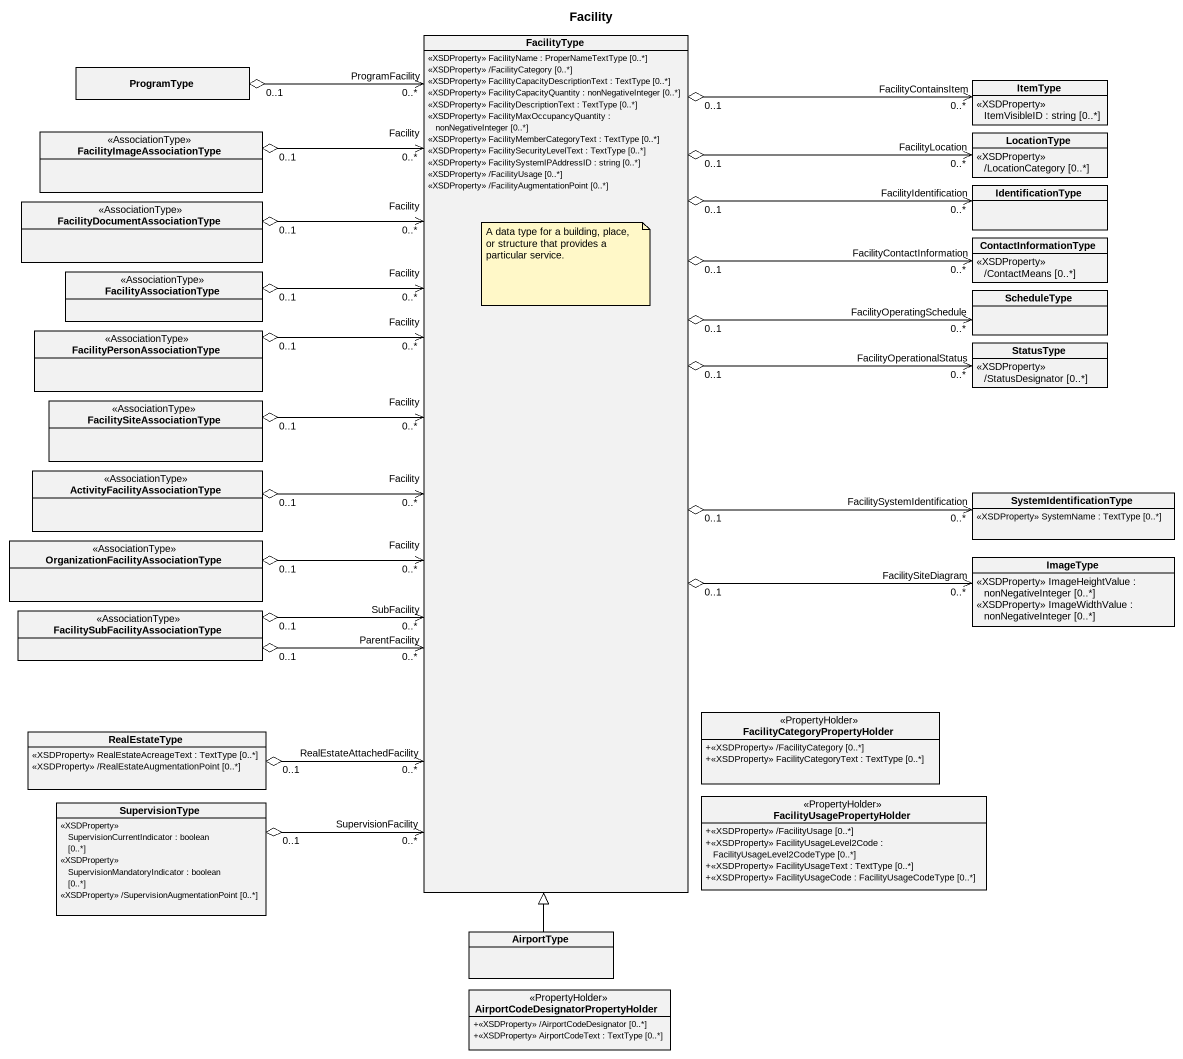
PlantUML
@startuml
title Facility
hide circle
hide empty members
skinparam classAttributeIconSize 0
class FacilityType {
  <<XSDProperty>> FacilityName : ProperNameTextType [0..*]
  <<XSDProperty>> /FacilityCategory [0..*]
  <<XSDProperty>> FacilityCapacityDescriptionText : TextType [0..*]
  <<XSDProperty>> FacilityCapacityQuantity : nonNegativeInteger [0..*]
  <<XSDProperty>> FacilityDescriptionText : TextType [0..*]
  <<XSDProperty>> FacilityMaxOccupancyQuantity : nonNegativeInteger [0..*]
  <<XSDProperty>> FacilityMemberCategoryText : TextType [0..*]
  <<XSDProperty>> FacilitySecurityLevelText : TextType [0..*]
  <<XSDProperty>> FacilitySystemIPAddressID : string [0..*]
  <<XSDProperty>> /FacilityUsage [0..*]
  <<XSDProperty>> /FacilityAugmentationPoint [0..*]
}
class ProgramType
class ItemType {
  <<XSDProperty>> ItemVisibleID : string [0..*]
}
class FacilityImageAssociationType <<AssociationType>>
class LocationType {
  <<XSDProperty>> /LocationCategory [0..*]
}
class "FacilityDocumentAssociationType" as FacilityDocumentAssociationT <<AssociationType>>
class IdentificationType
class ContactInformationType {
  <<XSDProperty>> /ContactMeans [0..*]
}
class FacilityAssociationType <<AssociationType>>
class ScheduleType
class "FacilityPersonAssociationType" as FacilityPersonAssociationTyp <<AssociationType>>
class StatusType {
  <<XSDProperty>> /StatusDesignator [0..*]
}
class FacilitySiteAssociationType <<AssociationType>>
class "ActivityFacilityAssociationType" as ActivityFacilityAssociationT <<AssociationType>>
class SystemIdentificationType {
  <<XSDProperty>> SystemName : TextType [0..*]
}
class "OrganizationFacilityAssociationType" as OrganizationFacilityAssociat <<AssociationType>>
class ImageType {
  <<XSDProperty>> ImageHeightValue : nonNegativeInteger [0..*]
  <<XSDProperty>> ImageWidthValue : nonNegativeInteger [0..*]
}
class "FacilitySubFacilityAssociationType" as FacilitySubFacilityAssociati <<AssociationType>>
class RealEstateType {
  <<XSDProperty>> RealEstateAcreageText : TextType [0..*]
  <<XSDProperty>> /RealEstateAugmentationPoint [0..*]
}
class "FacilityCategoryPropertyHolder" as FacilityCategoryPropertyHold <<PropertyHolder>> {
  +<<XSDProperty>> /FacilityCategory [0..*]
  +<<XSDProperty>> FacilityCategoryText : TextType [0..*]
}
class SupervisionType {
  <<XSDProperty>> SupervisionCurrentIndicator : boolean [0..*]
  <<XSDProperty>> SupervisionMandatoryIndicator : boolean [0..*]
  <<XSDProperty>> /SupervisionAugmentationPoint [0..*]
}
class FacilityUsagePropertyHolder <<PropertyHolder>> {
  +<<XSDProperty>> /FacilityUsage [0..*]
  +<<XSDProperty>> FacilityUsageLevel2Code : FacilityUsageLevel2CodeType [0..*]
  +<<XSDProperty>> FacilityUsageText : TextType [0..*]
  +<<XSDProperty>> FacilityUsageCode : FacilityUsageCodeType [0..*]
}
class AirportType
class "AirportCodeDesignatorPropertyHolder" as AirportCodeDesignatorPropert <<PropertyHolder>> {
  +<<XSDProperty>> /AirportCodeDesignator [0..*]
  +<<XSDProperty>> AirportCodeText : TextType [0..*]
}
FacilityType "0..1" o-up-> "FacilityContainsItem\n0..*" ItemType
FacilityType "0..1" o-up-> "FacilityLocation\n0..*" LocationType
FacilityType "0..1" o-right-> "FacilityIdentification\n0..*" IdentificationType
FacilityType "0..1" o-right-> "FacilityContactInformation\n0..*" ContactInformationType
FacilityType "0..1" o-right-> "FacilityOperatingSchedule\n0..*" ScheduleType
FacilityType "0..1" o-right-> "FacilityOperationalStatus\n0..*" StatusType
FacilityType "0..1" o-right-> "FacilitySystemIdentification\n0..*" SystemIdentificationType
FacilityType "0..1" o-right-> "FacilitySiteDiagram\n0..*" ImageType
ProgramType "0..1" o--> "ProgramFacility\n0..*" FacilityType
FacilityImageAssociationType "0..1" o--> "Facility\n0..*" FacilityType
FacilityDocumentAssociationT "0..1" o-right-> "Facility\n0..*" FacilityType
FacilityAssociationType "0..1" o-right-> "Facility\n0..*" FacilityType
FacilityPersonAssociationTyp "0..1" o-right-> "Facility\n0..*" FacilityType
FacilitySiteAssociationType "0..1" o-right-> "Facility\n0..*" FacilityType
ActivityFacilityAssociationT "0..1" o-right-> "Facility\n0..*" FacilityType
OrganizationFacilityAssociat "0..1" o-right-> "Facility\n0..*" FacilityType
FacilitySubFacilityAssociati "0..1" o-right-> "SubFacility\n0..*" FacilityType
FacilitySubFacilityAssociati "0..1" o-right-> "ParentFacility\n0..*" FacilityType
RealEstateType "0..1" o-up-> "RealEstateAttachedFacility\n0..*" FacilityType
SupervisionType "0..1" o-up-> "SupervisionFacility\n0..*" FacilityType
AirportType -up-|> FacilityType
note top of FacilityType : A data type for a building, place, or structure that provides a particular service.
@enduml
